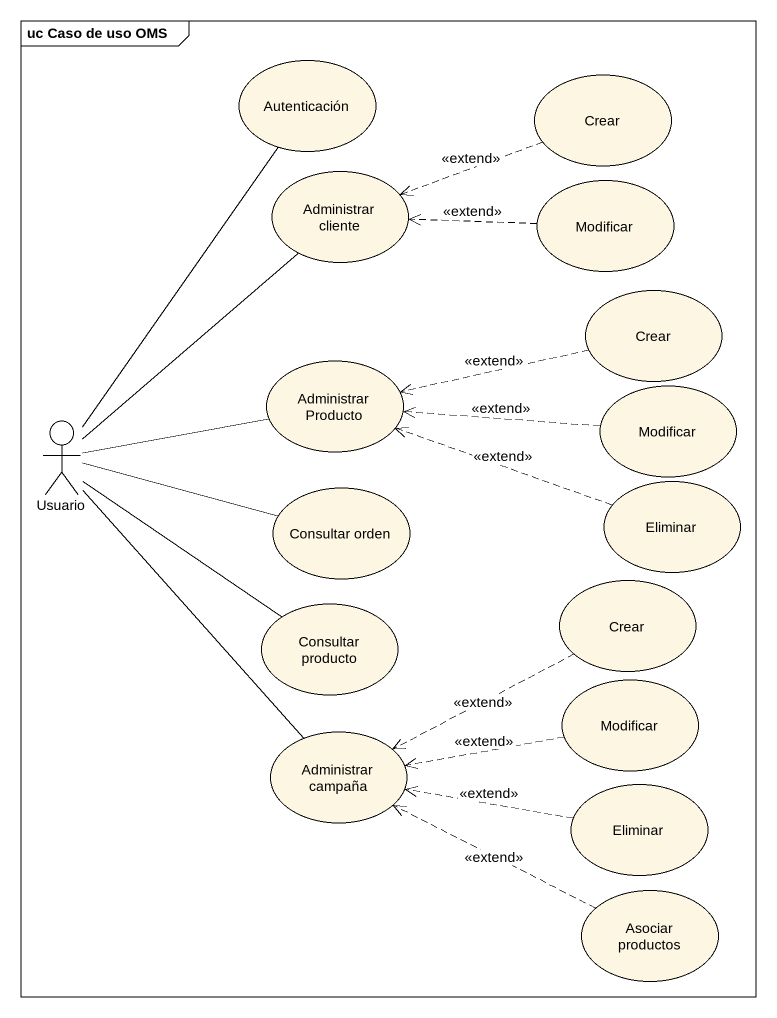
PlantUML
@startuml
mainframe uc Caso de uso OMS
usecase Autenticación
usecase Crear
usecase "Administrar cliente" as Administrar_cliente
usecase Modificar
usecase "Crear" as Crear_2
usecase "Administrar Producto" as Administrar_Producto
actor Usuario
usecase "Modificar" as Modificar_2
usecase "Consultar orden" as Consultar_orden
usecase Eliminar
usecase "Consultar producto" as Consultar_producto
usecase "Crear" as Crear_3
usecase "Administrar campaña" as Administrar_campaña
usecase "Modificar" as Modificar_3
usecase "Eliminar" as Eliminar_2
usecase "Asociar productos" as Asociar_productos
Crear .left.> Administrar_cliente : <<extend>>
Modificar .left.> Administrar_cliente : <<extend>>
Crear_2 .left.> Administrar_Producto : <<extend>>
Usuario -up- Autenticación
Usuario -up- Administrar_cliente
Usuario -right- Administrar_Producto
Usuario -right- Consultar_orden
Usuario -- Consultar_producto
Usuario -- Administrar_campaña
Modificar_2 .left.> Administrar_Producto : <<extend>>
Eliminar .left.> Administrar_Producto : <<extend>>
Crear_3 .left.> Administrar_campaña : <<extend>>
Modificar_3 .left.> Administrar_campaña : <<extend>>
Eliminar_2 .left.> Administrar_campaña : <<extend>>
Asociar_productos .left.> Administrar_campaña : <<extend>>
@enduml
